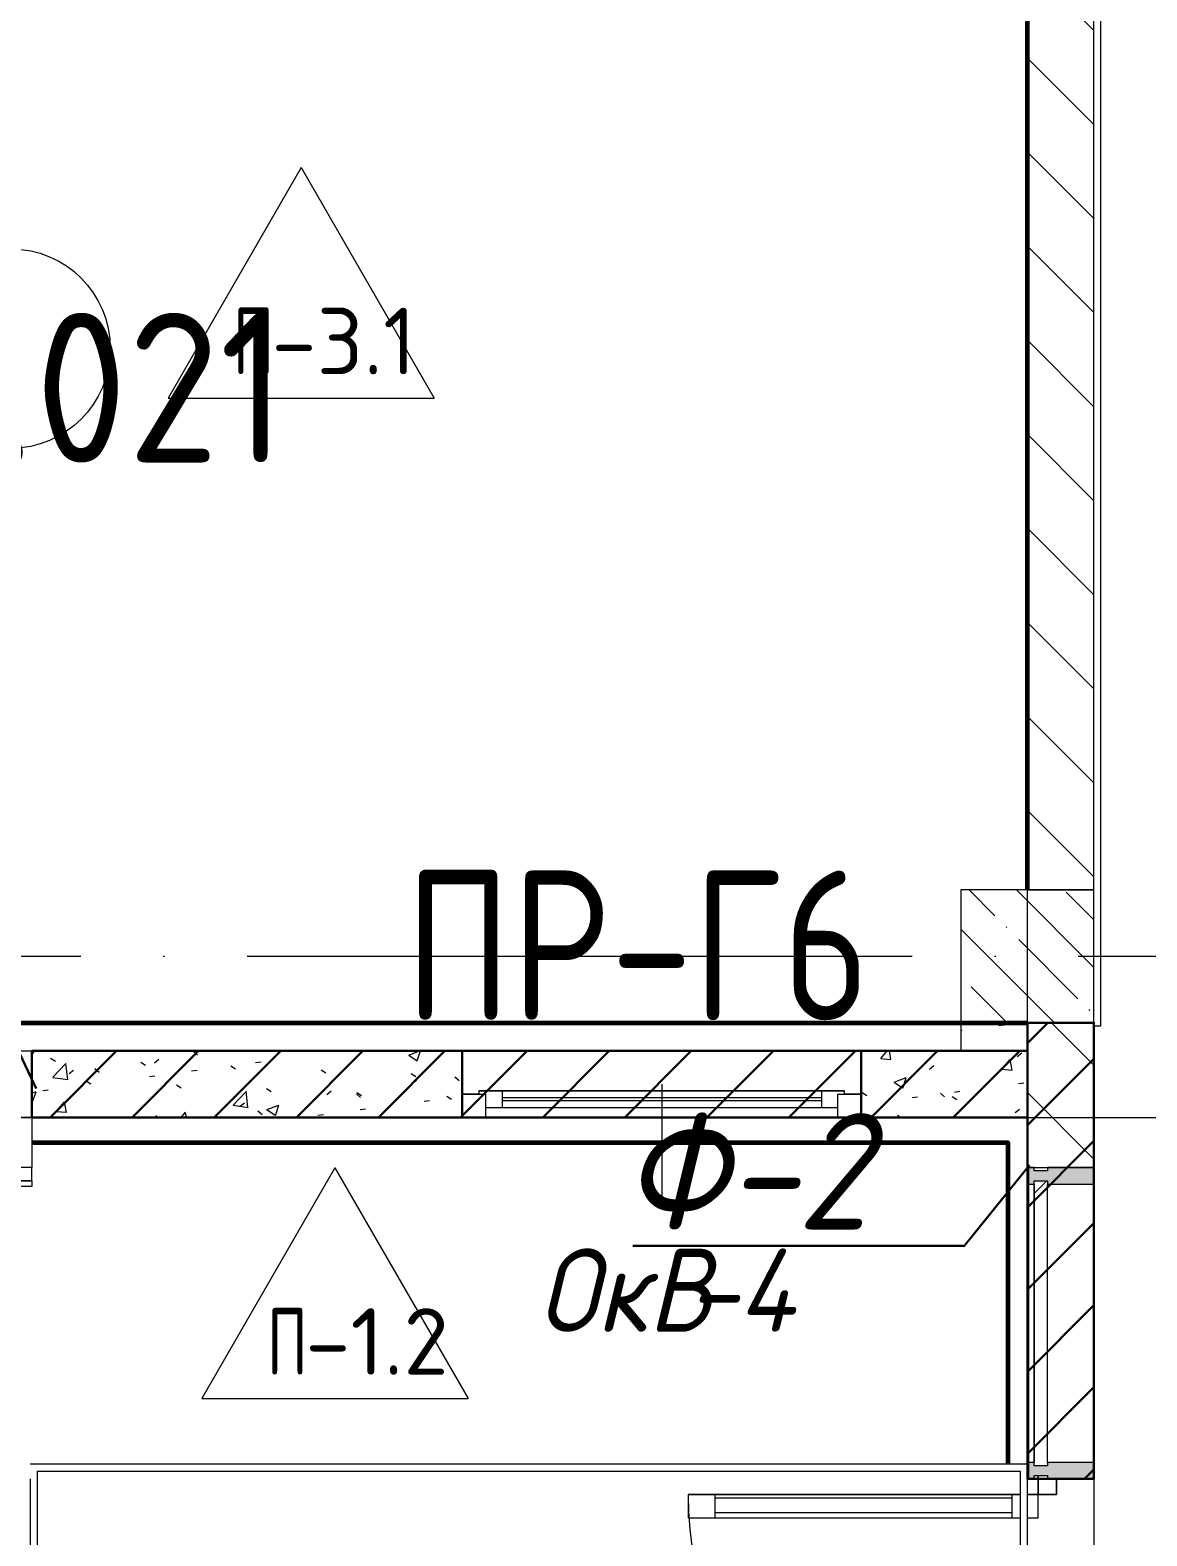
# Model space of a CAD drawing. Header units: millimetres. Extents: x -592259 to 288321, y -552984 to 293768.
# Drawn here: x 84088 to 87447, y 30782 to 35310 of the extents above; entities that cross this region are included whole.
import ezdxf

# ---------------------------------------------------------------- set-up
doc = ezdxf.new("R2010")
doc.units = ezdxf.units.MM
doc.linetypes.add('ADSK_Линия сетки', pattern=[2500, 2000, -250, 0, -250])
for name, color, linetype, lineweight in [('0.1) Блок 3.1 вып', 6, 'Continuous', 30), ('2.3.1)Фарх 3.1 вып', 160, 'Continuous', 30), ('3.3.1) Перемычки 3.1 вып.', 5, 'Continuous', 30), ('4.2) Штук 4 вып', 6, 'Continuous', 60), ('A-AREA-____-IDEN', 250, 'Continuous', 9), ('A-DETL-____-OTLN', 250, 'Continuous', 5), ('A-DETL-GENF-OTLN', 250, 'Continuous', 5), ('A-DOOR-____-OTLN', 250, 'Continuous', 5), ('A-FLOR-____-IDEN', 250, 'Continuous', 9), ('A-FLOR-____-OTLN', 250, 'Continuous', 9), ('A-GENM-____-OTLN', 250, 'Continuous', 9), ('A-GLAZ-____-IDEN', 250, 'Continuous', 9), ('A-GLAZ-____-MCUT', 250, 'Continuous', 9), ('A-GLAZ-____-OTLN', 250, 'Continuous', 5), ('A-GLAZ-CWMG-MCUT', 250, 'Continuous', 9), ('A-GLAZ-CWMG-OTLN', 250, 'Continuous', 5), ('A-WALL-____-MCUT', 250, 'Continuous', 13), ('A-WALL-____-PATT', 250, 'Continuous', 13), ('I-WALL-____-OTLN', 250, 'Continuous', 9), ('S-COLS-____-MCUT', 250, 'Continuous', 25), ('S-COLS-____-OTLN', 250, 'Continuous', 9), ('S-GRID-____-OTLN', 250, 'Continuous', 9)]:
    doc.layers.add(name, color=color, linetype=linetype, lineweight=lineweight)
doc.styles.add('ISOCPEUR_1', font='isocpeur.ttf', dxfattribs={"width": 0.9, "height": 250})
doc.styles.add('ISOCPEUR_2', font='isocpeur.ttf', dxfattribs={"height": 160})
doc.styles.add('ISOCPEUR_I', font='isocpeui.ttf', dxfattribs={"width": 0.9, "height": 12.5})
doc.styles.add('ISOCPEUR_I_1', font='ГОСТ тип А.ttf', dxfattribs={"height": 2500})
pattern_1 = [(50, (12287.9, -0.0006), (364.3679, -31.8783), [38.1, -419.1]), (355, (12287.9, -0.0006), (-70.4859, 382.1133), [30.48, -335.28]), (100.451, (12318.28, -2.66), (293.885, 350.2334), [32.38, -356.18]), (46.184, (12287.9, 101.6), (542.1585, -84.0858), [57.15, -628.65]), (96.636, (12333.1, 94.6), (474.805, 494.8554), [48.57, -534.27]), (351.184, (12287.9, 101.6), (474.8102, 494.85), [45.72, -502.92]), (21, (12338.7, 76.2), (303.2285, -204.5305), [38.1, -419.1]), (326, (12338.7, 76.2), (123.6039, 368.376), [30.48, -335.28]), (71.451, (12364, 59.16), (426.8341, 163.8427), [32.38, -356.18]), (37.5, (12287.91, -0.0006), (6.17665, 169.11015), [16.764, -314.452, 16.764, -323.596, -336.55]), (37.5, (12287.91, -0.0006), (6.17665, 169.11015), [-671.576, 16.764, -319.786]), (7.5, (12287.91, -0.0006), (133.63888, 200.3615), [16.764, -177.292, 16.764, -306.832, -128.27]), (7.5, (12287.91, -0.0006), (133.63888, 200.3615), [-517.652, 16.764, -111.506]), (327.5, (12174.63, -0.0006), (271.18182, -11.45836), [16.764, -110.236, 16.764, -379.476, -525.78]), (327.5, (12174.63, -0.0006), (271.18182, -11.45836), [-523.24, 16.764, -509.016]), (317.5, (12123.83, -0.0006), (296.2585, 50.85285), [16.764, -148.336, 16.764, -246.38, -373.38]), (317.5, (12123.83, -0.0006), (296.2585, 50.85285), [-428.244, 16.764, -356.616])]

# ---------------------------------------------------------------- blocks, each defined once
blk = doc.blocks.new('Окно_СКБ_1Ст - Ок-4_Окно_Помещение охраны_Тамбур-40396749-АР1_Маркировочный план 1 этажа С2и3')
at = {"layer": 'A-GLAZ-____-MCUT'}
for p, q in [((-600, 30), (-600, 100)), ((-600, 100), (-530, 100)), ((-530, 100), (-530, 30)), ((530, 30), (530, 100)), ((530, 100), (600, 100)), ((600, 100), (600, 30)), ((530, 70), (-530, 70)), ((-530, 70), (-530, 30)), ((-480, 20), (-480, 70)), ((480, 20), (480, 70)), ((530, 30), (530, 70)), ((-530, 30), (-600, 30)), ((-530, 30), (-550, 30)), ((-550, 30), (-550, 20)), ((-550, 20), (550, 20)), ((550, 20), (-550, 20)), ((600, 30), (530, 30)), ((550, 30), (530, 30)), ((550, 20), (550, 30))]:
    blk.add_line(p, q, dxfattribs=at)
at = {"layer": 'A-GLAZ-____-MCUT', "lineweight": 5}
for p, q in [((-480, 50), (480, 50)), ((480, 40), (-480, 40))]:
    blk.add_line(p, q, dxfattribs=at)
at = {"layer": 'A-GLAZ-____-OTLN'}
for p, q in [((600, 100), (-600, 100)), ((-600, 30), (-550, 30)), ((550, 30), (600, 30))]:
    blk.add_line(p, q, dxfattribs=at)
blk = doc.blocks.new('Прямоугольный импост - Импост структурный с накладкой - 180мм-37172188-АР1_Маркировочный план 1 этажа С2и3')
at = {"layer": 'A-GLAZ-CWMG-OTLN'}
for p, q in [((74803, 31840), (74803, 31003)), ((75000, 31840), (75000, 31003))]:
    blk.add_line(p, q, dxfattribs=at)
blk = doc.blocks.new('Прямоугольный импост - Импост структурный с накладкой - 180мм-37172030-АР1_Маркировочный план 1 этажа С2и3')
at = {"layer": 'A-GLAZ-CWMG-OTLN'}
blk.add_hatch(color=50, dxfattribs=at).paths.add_polyline_path([(-25, -17), (-25, 0), (-15, 0), (-15, 40), (-25, 40), (-25, 180), (25, 180), (25, 40), (15, 40), (15, 0), (25, 0), (25, -17), (-15, -17)])
at = {"layer": 'A-GLAZ-CWMG-MCUT', "lineweight": 5}
for p, q in [((-25, 40), (-25, 180)), ((-25, 180), (25, 180)), ((25, 180), (25, 40)), ((-15, 40), (-25, 40)), ((-25, -17), (-25, 0)), ((-25, 0), (-15, 0)), ((-15, 0), (-15, 40)), ((15, 40), (15, 0)), ((25, 40), (15, 40)), ((15, 0), (25, 0)), ((25, 0), (25, -17)), ((25, -17), (-25, -17))]:
    blk.add_line(p, q, dxfattribs=at)
blk = doc.blocks.new('PNS_Панель прямоугольная3 - Нр_Стекло - 40мм 2-37172192-АР1_Маркировочный план 1 этажа С2и3')
at = {"layer": 'A-GLAZ-____-OTLN'}
h = blk.add_hatch(dxfattribs=at)
h.set_pattern_fill('FP_60', color=256, style=0, pattern_type=2)
h.set_pattern_definition([(315, (-31321.5, 74919.98), (282.8427, 282.8427), [200, -600]), (315, (-31421.5, 75119.98), (282.8427, 282.8427), [600, -200]), (315, (-31521.5, 74719.98), (282.8427, 282.8427), [200, -600])])
h.paths.add_polyline_path([(-428.5, 0), (-428.5, -40), (428.5, -40), (428.5, 0), (-423.5, 0)])
at = {"layer": 'A-GLAZ-____-MCUT', "lineweight": 5}
for p, q in [((418.5, 0), (-418.5, 0)), ((-418.5, -40), (418.5, -40))]:
    blk.add_line(p, q, dxfattribs=at)
at = {"layer": 'A-GLAZ-____-OTLN'}
blk.add_line((-428.5, 0), (428.5, 0), dxfattribs=at)
blk = doc.blocks.new('Дверь_Витражная_СКБ_2Ст - ДВН_ДАО_Главный вход-37172286-АР1_Маркировочный план 1 этажа С2и3')
at = {"layer": 'A-DETL-GENF-OTLN', "lineweight": 5}
for p, q in [((-1053, 1040.5), (-983, 1040.5)), ((-1053, 1040.5), (-1053, 42)), ((-983, 1040.5), (-1053, 1040.5)), ((-1053, 1040.5), (-1053, 42)), ((-983, 1040.5), (-983, 42)), ((-983, 42), (-983, 1040.5)), ((1053, 1040.5), (983, 1040.5)), ((983, 1040.5), (983, 42)), ((1053, 1040.5), (983, 1040.5)), ((983, 1040.5), (983, 42)), ((1053, 1040.5), (1053, 42)), ((1053, 42), (1053, 1040.5)), ((-1053, 960.5), (-983, 960.5)), ((-1043, 960.5), (-1043, 67.5)), ((-999, 960.5), (-999, 67.5)), ((1053, 960.5), (983, 960.5)), ((999, 960.5), (999, 67.5)), ((1043, 960.5), (1043, 67.5)), ((-1053, 67.5), (-983, 67.5)), ((1053, 67.5), (983, 67.5)), ((-1053, 20), (-1053, -12.5)), ((-1053, 20), (-1053, -12.5)), ((-983, 20), (-983, -12.5)), ((-983, -12.5), (-983, 20)), ((983, 20), (983, -12.5)), ((983, 20), (983, -12.5)), ((1053, 20), (1053, -12.5)), ((1053, -12.5), (1053, 20)), ((-1053, -12.5), (-1110, -12.5)), ((-1053, -12.5), (-1110, -12.5)), ((-983, -12.5), (-1053, -12.5)), ((-1053, -12.5), (-983, -12.5)), ((-1053, -67.5), (-1053, -12.5)), ((-1053, -67.5), (-1053, -12.5)), ((983, -12.5), (1053, -12.5)), ((983, -12.5), (1053, -12.5)), ((1053, -67.5), (1053, -12.5)), ((1053, -12.5), (1110, -12.5)), ((1053, -12.5), (1053, -67.5)), ((1110, -12.5), (1053, -12.5)), ((-1100, -67.5), (-1053, -67.5)), ((-1100, -67.5), (-1053, -67.5)), ((1100, -67.5), (1053, -67.5)), ((1053, -67.5), (1100, -67.5))]:
    blk.add_line(p, q, dxfattribs=at)
at = {"layer": 'A-DOOR-____-OTLN'}
for p, q in [((-1053, 1040.5), (-1053, 42)), ((1053, 1040.5), (1053, 42)), ((-1053, 20), (-1053, -12.5)), ((1053, 20), (1053, -12.5))]:
    blk.add_line(p, q, dxfattribs=at)
for centre, start, end in [((-1053, -12.5), 2.9727, 90), ((1053, -12.5), 90, 177.0273), ((-1053, -12.5), 360, 1.7723), ((1053, -12.5), 178.2277, 180)]:
    blk.add_arc(centre, 1053, start, end, dxfattribs=at)
blk = doc.blocks.new('Прямоугольный импост - Импост структурный с накладкой - 180мм-37172032-АР1_Маркировочный план 1 этажа С2и3')
at = {"layer": 'A-GLAZ-CWMG-OTLN'}
blk.add_hatch(color=50, dxfattribs=at).paths.add_polyline_path([(-25, 0), (-15, 0), (-15, 40), (-25, 40), (-25, 180), (25, 180), (25, 40), (15, 40), (15, 0), (25, 0), (25, -17), (-25, -17), (-25, -0.8)])
at = {"layer": 'A-GLAZ-CWMG-MCUT', "lineweight": 5}
for p, q in [((-25, 40), (-25, 180)), ((-25, 180), (25, 180)), ((25, 180), (25, 40)), ((-15, 40), (-25, 40)), ((-25, -17), (-25, 0)), ((-25, 0), (-15, 0)), ((-15, 0), (-15, 40)), ((15, 40), (15, 0)), ((25, 40), (15, 40)), ((15, 0), (25, 0)), ((25, 0), (25, -17)), ((25, -17), (-25, -17))]:
    blk.add_line(p, q, dxfattribs=at)
blk = doc.blocks.new('PNS_Панель прямоугольная3 - Нр_Стекло - 40мм 2-36095771-АР1_Маркировочный план 1 этажа С2и3')
at = {"layer": 'A-GLAZ-____-OTLN'}
h = blk.add_hatch(dxfattribs=at)
h.set_pattern_fill('FP_130', color=256, style=0, pattern_type=2)
h.set_pattern_definition([(225, (71360, 31750), (282.8427, -282.8427), [200, -600]), (225, (71560, 31850), (282.8427, -282.8427), [600, -200]), (225, (71160, 31950), (282.8427, -282.8427), [200, -600])])
h.paths.add_polyline_path([(-540, 0), (-545, 0), (-545, -40), (545, -40), (545, 0), (-390, 0)])
at = {"layer": 'A-GLAZ-____-MCUT', "lineweight": 5}
for p, q in [((535, 0), (-545, 0)), ((-545, 0), (-545, -40)), ((-545, -40), (535, -40))]:
    blk.add_line(p, q, dxfattribs=at)
at = {"layer": 'A-GLAZ-____-OTLN'}
blk.add_line((-545, 0), (545, 0), dxfattribs=at)
blk = doc.blocks.new('Прямоугольный импост - Импост структурный с накладкой - 190мм-36095753-АР1_Маркировочный план 1 этажа С2и3')
at = {"layer": 'A-GLAZ-CWMG-OTLN'}
for p, q in [((71805, 32040), (70725, 32040)), ((71805, 32040), (71805, 31890)), ((71610, 31833), (70725, 31833)), ((71805, 31833), (71650, 31833)), ((71805, 31850), (71805, 31833))]:
    blk.add_line(p, q, dxfattribs=at)
blk = doc.blocks.new('ASML_АР_Решетка вентиляционная встроенная - ГР-5_3000х2300-42052763-АР1_Маркировочный план 1 этажа С2и3')
at = {"layer": 'A-GENM-____-OTLN', "lineweight": 5}
for p, q in [((-1150, 1500), (-1150, -1500)), ((1105, 1500), (-1095, 1500)), ((1150, -1500), (1150, 1500)), ((-1128, 1478), (1128, 1478)), ((-1128, -1478), (-1128, 1478)), ((1128, 1478), (1128, -1478)), ((1128, -1478), (-1128, -1478)), ((-1150, -1500), (1150, -1500))]:
    blk.add_line(p, q, dxfattribs=at)
blk = doc.blocks.new('AAR_СКБ_Марка_Помещения_мал - Номер-28977439-АР1_Маркировочный план 1 этажа С2и3')
at = {"layer": 'A-AREA-____-IDEN'}
blk.add_circle((-0.028, 0), 3, dxfattribs=at)
blk = doc.blocks.new('AAR_СКБ_Марка_Перекрытия - Марка пола-17325028-АР1_Маркировочный план 1 этажа С2и3')
at = {"layer": 'A-FLOR-____-IDEN'}
for p, q in [((0, 6.932), (-4.002, 0)), ((0, 6.932), (4.002, 0)), ((-4.002, 0), (4.002, 0))]:
    blk.add_line(p, q, dxfattribs=at)

msp = doc.modelspace()

# ---------------------------------------------------------------- hatches: boundary and pattern name
at = {"layer": '0.1) Блок 3.1 вып'}
h = msp.add_hatch(dxfattribs=at)
h.set_pattern_fill('ANSI31', color=6, scale=55)
h.paths.add_polyline_path([(87087.9029, 32324.9673), (87287.8919, 32324.9673), (87287.8919, 30953), (87087.9029, 30953)])
h = msp.add_hatch(dxfattribs=at)
h.set_pattern_fill('ANSI31', color=6, scale=55)
h.paths.add_polyline_path([(85387.9138, 32239.9994), (86587.9138, 32239.9994), (86587.9138, 32039.9994), (85387.9138, 32039.9994)], flags=0)
h.paths.add_polyline_path([(87087.9029, 32239.9994), (84092.9138, 32239.9994), (84092.9138, 32039.9994), (87087.9029, 32039.9994)])
at = {"layer": 'A-WALL-____-PATT', "lineweight": 15, "true_color": 0x000000}
h = msp.add_hatch(dxfattribs=at)
h.set_pattern_fill('FP_2', color=18, style=0, pattern_type=2)
h.set_pattern_definition([(135, (12287.91, -0.0006), (-141.42136, -141.42136), [])])
h.paths.add_polyline_path([(87087.9138, 31889.9994), (87287.8919, 31889.9994), (87287.8919, 32324.9994), (87087.8919, 32324.9673), (87087.8919, 31889.9994)])
h.paths.add_polyline_path([(87287.8919, 32724.9994), (87287.8919, 35574.9994), (87087.8919, 35574.9994), (87087.8919, 32724.9994)])
h = msp.add_hatch(dxfattribs=at)
h.set_pattern_fill('FP_3', color=18, style=0, pattern_type=2)
h.set_pattern_definition(pattern_1)
h.paths.add_polyline_path([(87087.8919, 32239.9994), (87087.8758, 32324.9673), (86887.9029, 32324.9671), (86887.9138, 32239.9994), (87044.1537, 32239.9994)])
h = msp.add_hatch(dxfattribs=at)
h.set_pattern_fill('FP_3', color=18, style=0, pattern_type=2)
h.set_pattern_definition(pattern_1)
h.paths.add_polyline_path([(87075.6242, 32039.9994), (87087.8913, 32040), (87087.8919, 32239.9994), (86587.9138, 32239.9994), (86587.9138, 32039.9994), (86887.9138, 32040)])
h.paths.add_polyline_path([(85267.6982, 32039.9994), (85387.9138, 32040), (85387.9138, 32239.9994), (84092.9138, 32239.9994), (84092.9138, 32039.9994), (85093.1947, 32040)])
at = {"layer": 'S-COLS-____-OTLN', "lineweight": 5, "true_color": 0x000000}
h = msp.add_hatch(dxfattribs=at)
h.set_pattern_fill('FP_1', color=18, style=0, pattern_type=2)
h.set_pattern_definition([(135, (12287.91, -0.0006), (-142.5612, -142.5612), []), (135, (12430.48, -0.0006), (-142.5612, -142.5612), [252.016, -50.403, 3.353, -47.05])])
h.paths.add_polyline_path([(86887.8919, 32324.9994), (87287.8919, 32324.9994), (87287.8919, 32724.9994), (86887.8919, 32724.6548)])

# ---------------------------------------------------------------- linework, layer by layer
at = {"layer": '0.1) Блок 3.1 вып'}
for points in [[(87087.9029, 32324.9673), (87287.8919, 32324.9673), (87287.8919, 30953), (87087.9029, 30953)], [(87087.9029, 32239.9994), (84092.9138, 32239.9994), (84092.9138, 32039.9994), (87087.9029, 32039.9994)], [(85387.9138, 32239.9994), (86587.9138, 32239.9994), (86587.9138, 32039.9994), (85387.9138, 32039.9994)]]:
    msp.add_lwpolyline(points, close=True, dxfattribs=at)
at = {"layer": '2.3.1)Фарх 3.1 вып'}
for p, q in [((84106.3082, 32126.7268), (83954.1371, 32448.6269)), ((87093.9785, 31896.332), (86900.7395, 31657.3519)), ((85900.7395, 31654.2081), (86900.7395, 31654.2081))]:
    msp.add_line(p, q, dxfattribs=at)
at = {"layer": '4.2) Штук 4 вып'}
for p, q in [((87087.8919, 32724.9994), (87087.8919, 35574.9994)), ((81983.9138, 32324.9994), (87087.8919, 32324.9994))]:
    msp.add_line(p, q, dxfattribs=at)
msp.add_lwpolyline([(84092.9138, 31964.9994), (87029.1853, 31964.9994), (87029.1853, 30998)], dxfattribs=at)
at = {"layer": 'A-DETL-____-OTLN', "color": 18, "true_color": 0x000000}
msp.add_line((81787.9138, 32039.9994), (88387.9138, 32039.9994), dxfattribs=at)
at = {"layer": 'A-FLOR-____-OTLN', "color": 18, "lineweight": 5, "true_color": 0x000000}
for p, q in [((87307.8919, 35729.9994), (87307.8919, 32314.9994)), ((87307.8919, 32314.9994), (87287.8919, 32314.9994)), ((82007.9138, 32239.9994), (84092.9138, 32239.9994)), ((87087.9138, 30998), (87087.9138, 31889.9994)), ((87287.8919, 30953), (87287.8919, 28753))]:
    msp.add_line(p, q, dxfattribs=at)
at = {"layer": 'A-GLAZ-____-IDEN', "color": 18, "lineweight": 15, "true_color": 0x000000}
msp.add_line((85987.9138, 32139.9994), (85987.9138, 31779.2415), dxfattribs=at)
at = {"layer": 'A-WALL-____-MCUT', "color": 18, "lineweight": 15, "true_color": 0x000000}
for p, q in [((87087.8919, 35574.9994), (87087.8919, 32724.9994)), ((87287.8919, 32724.9994), (87287.8919, 35574.9994)), ((87087.8919, 32724.9994), (87287.8919, 32724.9994)), ((86887.9029, 32324.9673), (86887.9029, 32239.9994)), ((87087.9029, 32324.9673), (86887.9029, 32324.9673)), ((87087.8919, 32324.9994), (87087.8919, 31889.9994)), ((87287.8919, 32324.9994), (87087.8919, 32324.9994)), ((87087.9029, 32239.9994), (87087.9029, 32324.9673)), ((87287.8919, 31889.9994), (87287.8919, 32324.9994)), ((85387.9138, 32239.9994), (84092.9138, 32239.9994)), ((84092.9138, 32239.9994), (84092.9138, 32039.9994)), ((85387.9138, 32039.9994), (85387.9138, 32239.9994)), ((86887.9029, 32239.9994), (86587.9138, 32239.9994)), ((86587.9138, 32239.9994), (86587.9138, 32039.9994)), ((84092.9138, 32039.9994), (85387.9138, 32039.9994)), ((86587.9138, 32039.9994), (87087.8919, 32039.9994)), ((87087.8919, 31889.9994), (87287.8919, 31889.9994))]:
    msp.add_line(p, q, dxfattribs=at)
at = {"layer": 'I-WALL-____-OTLN', "color": 18, "lineweight": 15, "true_color": 0x000000}
for p, q in [((85387.9138, 32239.9994), (86587.9138, 32239.9994)), ((86587.9138, 32039.9994), (85387.9138, 32039.9994))]:
    msp.add_line(p, q, dxfattribs=at)
at = {"layer": 'S-COLS-____-MCUT', "color": 18, "lineweight": 5, "true_color": 0x000000}
for p, q in [((87087.8919, 32724.9994), (86887.8919, 32724.9994)), ((86887.8919, 32724.9994), (86887.8919, 32324.9994)), ((87287.8919, 32324.9994), (87287.8919, 32724.9994)), ((86887.8919, 32324.9994), (87087.8919, 32324.9994))]:
    msp.add_line(p, q, dxfattribs=at)
at = {"layer": 'S-COLS-____-OTLN', "color": 18, "lineweight": 5, "true_color": 0x000000}
for p, q in [((87287.8919, 32724.9994), (87087.8919, 32724.9994)), ((87087.8919, 32324.9994), (87287.8919, 32324.9994))]:
    msp.add_line(p, q, dxfattribs=at)
at = {"layer": 'S-GRID-____-OTLN', "color": 18, "linetype": 'ADSK_Линия сетки', "true_color": 0x000000}
for p, q in [((87087.9138, -2919.5356), (87087.9138, 61063.6538)), ((77240.3519, 32525), (168626.8279, 32525))]:
    msp.add_line(p, q, dxfattribs=at)

# ---------------------------------------------------------------- block references
at = {"layer": 'A-AREA-____-IDEN', "color": 18, "true_color": 0x000000, "xscale": 99.99999999999993, "yscale": 99.99999999999993, "zscale": 99.99999999999993}
msp.add_blockref('AAR_СКБ_Марка_Помещения_мал - Номер-28977439-АР1_Маркировочный план 1 этажа С2и3', (84032.0001, 34352.2404), dxfattribs=at)
at = {"layer": 'A-DOOR-____-OTLN', "color": 18, "true_color": 0x000000, "rotation": 89.99999999999935}
msp.add_blockref('Дверь_Витражная_СКБ_2Ст - ДВН_ДАО_Главный вход-37172286-АР1_Маркировочный план 1 этажа С2и3', (87107.8919, 29853), dxfattribs=at)
at = {"layer": 'A-FLOR-____-IDEN', "color": 18, "true_color": 0x000000, "xscale": 99.99999999999993, "yscale": 99.99999999999993, "zscale": 99.99999999999993}
for p in [(84903.1416, 34203.6029), (85004.9041, 31195.0215)]:
    msp.add_blockref('AAR_СКБ_Марка_Перекрытия - Марка пола-17325028-АР1_Маркировочный план 1 этажа С2и3', p, dxfattribs=at)
at = {"layer": 'A-GENM-____-OTLN', "color": 18, "lineweight": 5, "true_color": 0x000000, "rotation": 89.99999999999973}
msp.add_blockref('ASML_АР_Решетка вентиляционная встроенная - ГР-5_3000х2300-42052763-АР1_Маркировочный план 1 этажа С2и3', (85587.9138, 29848), dxfattribs=at)
at = {"layer": 'A-GLAZ-____-MCUT', "color": 18, "lineweight": 5, "true_color": 0x000000}
for name, p, rotation in [('PNS_Панель прямоугольная3 - Нр_Стекло - 40мм 2-36095771-АР1_Маркировочный план 1 этажа С2и3', (83547.9138, 31849.9994), 180), ('PNS_Панель прямоугольная3 - Нр_Стекло - 40мм 2-37172192-АР1_Маркировочный план 1 этажа С2и3', (87107.8919, 31421.4997), 89.99999999999935)]:
    msp.add_blockref(name, p, dxfattribs=dict(at, rotation=rotation))
at = {"layer": 'A-GLAZ-____-OTLN', "color": 18, "true_color": 0x000000, "rotation": 180}
msp.add_blockref('Окно_СКБ_1Ст - Ок-4_Окно_Помещение охраны_Тамбур-40396749-АР1_Маркировочный план 1 этажа С2и3', (85987.9138, 32139.9994), dxfattribs=at)
at = {"layer": 'A-GLAZ-CWMG-OTLN', "color": 18, "true_color": 0x000000}
for name in ['Прямоугольный импост - Импост структурный с накладкой - 190мм-36095753-АР1_Маркировочный план 1 этажа С2и3', 'Прямоугольный импост - Импост структурный с накладкой - 180мм-37172188-АР1_Маркировочный план 1 этажа С2и3']:
    msp.add_blockref(name, (12287.9138, -0.0006), dxfattribs=at)
at = {"layer": 'A-GLAZ-CWMG-OTLN', "color": 18, "true_color": 0x000000, "extrusion": (0, 0, -1), "rotation": 90.00000000000065}
for name, p in [('Прямоугольный импост - Импост структурный с накладкой - 180мм-37172032-АР1_Маркировочный план 1 этажа С2и3', (-87107.8919, 31864.9994)), ('Прямоугольный импост - Импост структурный с накладкой - 180мм-37172030-АР1_Маркировочный план 1 этажа С2и3', (-87107.8919, 30978))]:
    msp.add_blockref(name, p, dxfattribs=at)

# ---------------------------------------------------------------- texts
at = {"layer": '2.3.1)Фарх 3.1 вып', "insert": (85868.4888, 32053.1954), "char_height": 350, "width": 448.945, "attachment_point": 1, "style": 'ISOCPEUR_I'}
msp.add_mtext('Ф-2', dxfattribs=at)
at = {"layer": '3.3.1) Перемычки 3.1 вып.', "insert": (85214.908, 32782.6076), "char_height": 450, "width": 141.097, "attachment_point": 1, "style": 'ISOCPEUR_I_1'}
msp.add_mtext('ПР-Г6', dxfattribs=at)
at = {"layer": 'A-AREA-____-IDEN', "color": 18, "true_color": 0x000000, "insert": (83780.8997, 34459.726), "char_height": 450, "width": 564.388, "attachment_point": 1, "style": 'ISOCPEUR_1'}
msp.add_mtext('1.021', dxfattribs=at)
at = {"layer": 'A-FLOR-____-IDEN', "color": 18, "true_color": 0x000000, "char_height": 200, "attachment_point": 1, "style": 'ISOCPEUR_2'}
for s, insert, width in [('\\fISOCPEUR|b0|i0|c204|p34|;\\W.7;П', (84697.9066, 34474.9887), 140.295312), ('-3.1', (84813.6618, 34474.9887), 381.60325), ('\\fISOCPEUR|b0|i0|c204|p34|;\\W.7;П', (84799.6692, 31466.4073), 140.295312), ('-1.2', (84915.4244, 31466.4073), 381.60325)]:
    msp.add_mtext(s, dxfattribs=dict(at, insert=insert, width=width))
at = {"layer": 'A-GLAZ-____-IDEN', "color": 18, "lineweight": 15, "true_color": 0x000000, "char_height": 250, "attachment_point": 1, "style": 'ISOCPEUR_I'}
for s, insert, width in [('ОкВ', (85615.9138, 31645.5957), 541.139062), ('-4', (86062.3982, 31645.5957), 354.746719)]:
    msp.add_mtext(s, dxfattribs=dict(at, insert=insert, width=width))

doc.saveas('drawing.dxf')
